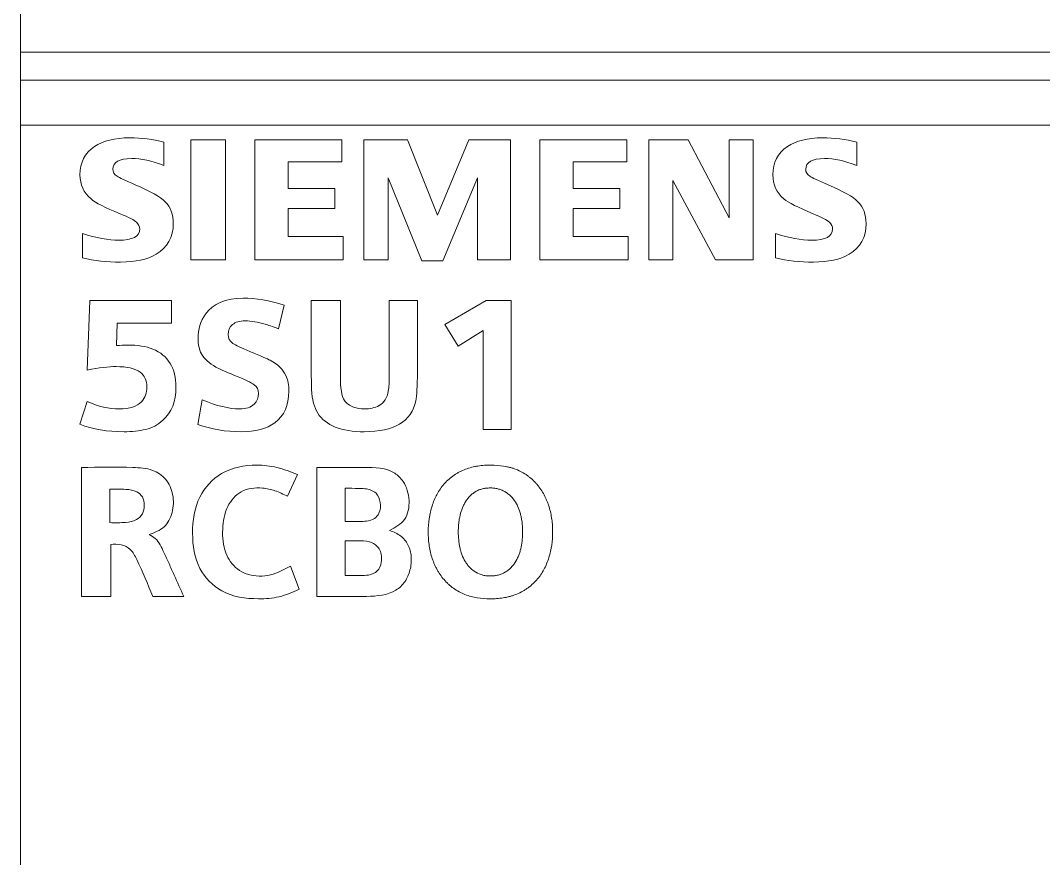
# Model space of a CAD drawing. Header units: millimetres. Extents: x 1359 to 3577, y 1336 to 3557.
# Drawn here: x 2285.75 to 2303.99, y 2776.12 to 2791.06 of the extents above; entities that cross this region are included whole.
import ezdxf

# ---------------------------------------------------------------- set-up
doc = ezdxf.new("R2010")
doc.units = ezdxf.units.MM
doc.layers.add('000-PI-Oprema', color=30, linetype='Continuous', lineweight=5)

msp = doc.modelspace()

# ---------------------------------------------------------------- linework, layer by layer
at = {"layer": '000-PI-Oprema', "color": 0, "linetype": 'ByBlock', "lineweight": 0, "ltscale": 0.25}
for points in [[(2285.746, 2790.491), (2285.746, 2809.744)], [(2285.746, 2790.491), (2321.15, 2790.491)], [(2285.746, 2789.991), (2285.746, 2790.491)], [(2285.746, 2789.191), (2285.746, 2789.991)], [(2285.746, 2789.991), (2321.15, 2789.991)], [(2285.746, 2764.484), (2285.746, 2789.191)], [(2321.15, 2789.191), (2285.746, 2789.191)], [(2288.303, 2788.885), (2288.303, 2788.472)], [(2288.782, 2788.929), (2289.402, 2788.929)], [(2288.782, 2786.793), (2288.782, 2788.929)], [(2289.402, 2788.929), (2289.402, 2786.793)], [(2289.922, 2788.929), (2291.476, 2788.929)], [(2289.922, 2786.793), (2289.922, 2788.929)], [(2291.476, 2788.929), (2291.476, 2788.538)], [(2291.87, 2786.793), (2291.87, 2788.929)], [(2291.87, 2788.929), (2292.649, 2788.929)], [(2292.649, 2788.929), (2293.184, 2787.589)], [(2293.184, 2787.589), (2293.738, 2788.929)], [(2293.738, 2788.929), (2294.482, 2788.929)], [(2294.482, 2788.929), (2294.482, 2786.793)], [(2295.005, 2786.793), (2295.005, 2788.929)], [(2295.005, 2788.929), (2296.558, 2788.929)], [(2296.558, 2788.929), (2296.558, 2788.538)], [(2296.948, 2788.929), (2297.648, 2788.929)], [(2296.948, 2786.793), (2296.948, 2788.929)], [(2297.648, 2788.929), (2298.383, 2787.541)], [(2298.383, 2788.929), (2298.811, 2788.929)], [(2298.383, 2787.541), (2298.383, 2788.929)], [(2298.811, 2788.929), (2298.811, 2786.793)], [(2300.656, 2788.885), (2300.656, 2788.472)], [(2290.52, 2788.538), (2290.52, 2788.059)], [(2291.476, 2788.538), (2290.52, 2788.538)], [(2296.558, 2788.538), (2295.602, 2788.538)], [(2295.602, 2788.538), (2295.602, 2788.059)], [(2292.903, 2786.772), (2292.299, 2788.252)], [(2292.299, 2788.252), (2292.299, 2786.793)], [(2293.897, 2788.252), (2293.276, 2786.772)], [(2293.897, 2786.793), (2293.897, 2788.252)], [(2298.136, 2786.793), (2297.376, 2788.202)], [(2297.376, 2788.202), (2297.376, 2786.793)], [(2290.52, 2788.059), (2291.353, 2788.059)], [(2291.353, 2788.059), (2291.353, 2787.707)], [(2295.602, 2788.059), (2296.434, 2788.059)], [(2296.434, 2788.059), (2296.434, 2787.707)], [(2290.52, 2787.707), (2290.52, 2787.204)], [(2291.353, 2787.707), (2290.52, 2787.707)], [(2296.434, 2787.707), (2295.602, 2787.707)], [(2295.602, 2787.707), (2295.602, 2787.204)], [(2286.851, 2786.827), (2286.851, 2787.259)], [(2290.52, 2787.204), (2291.497, 2787.204)], [(2291.497, 2787.204), (2291.497, 2786.793)], [(2295.602, 2787.204), (2296.58, 2787.204)], [(2296.58, 2787.204), (2296.58, 2786.793)], [(2299.205, 2786.827), (2299.205, 2787.259)], [(2289.402, 2786.793), (2288.782, 2786.793)], [(2291.497, 2786.793), (2289.922, 2786.793)], [(2292.299, 2786.793), (2291.87, 2786.793)], [(2293.276, 2786.772), (2292.903, 2786.772)], [(2294.482, 2786.793), (2293.897, 2786.793)], [(2296.58, 2786.793), (2295.005, 2786.793)], [(2297.376, 2786.793), (2296.948, 2786.793)], [(2298.811, 2786.793), (2298.136, 2786.793)], [(2286.937, 2784.825), (2286.981, 2786.067)], [(2286.981, 2786.067), (2288.439, 2786.067)], [(2288.439, 2786.067), (2288.439, 2785.661)], [(2290.45, 2785.983), (2290.346, 2785.56)], [(2290.931, 2784.792), (2290.931, 2786.067)], [(2290.931, 2786.067), (2291.449, 2786.067)], [(2292.321, 2786.067), (2292.822, 2786.067)], [(2293.314, 2785.635), (2294.05, 2786.067)], [(2294.05, 2786.067), (2294.494, 2786.067)], [(2294.494, 2786.067), (2294.494, 2783.767)], [(2287.47, 2785.661), (2287.456, 2785.262)], [(2288.439, 2785.661), (2287.47, 2785.661)], [(2293.548, 2785.25), (2293.314, 2785.635)], [(2293.993, 2785.528), (2293.548, 2785.25)], [(2293.993, 2783.767), (2293.993, 2785.528)], [(2286.807, 2783.859), (2286.937, 2784.266)], [(2288.908, 2783.856), (2288.983, 2784.297)], [(2294.494, 2783.767), (2293.993, 2783.767)], [(2286.836, 2780.79), (2286.836, 2783.09)], [(2291.032, 2780.79), (2291.032, 2783.09)], [(2290.683, 2782.965), (2290.509, 2782.576)], [(2287.341, 2782.106), (2287.341, 2782.702)], [(2291.537, 2782.719), (2291.537, 2782.126)], [(2287.354, 2781.718), (2287.354, 2780.79)], [(2291.537, 2781.783), (2291.537, 2781.162)], [(2290.349, 2781.221), (2290.563, 2781.332)], [(2290.563, 2781.332), (2290.713, 2780.918)], [(2287.354, 2780.79), (2286.836, 2780.79)], [(2288.657, 2780.79), (2288.104, 2780.79)], [(2291.916, 2780.79), (2291.032, 2780.79)]]:
    msp.add_lwpolyline(points, dxfattribs=at)
for points, knots in [([(2287.817, 2787.459), (2287.776, 2787.498), (2287.678, 2787.548), (2287.523, 2787.612), (2287.257, 2787.72), (2287.084, 2787.808), (2287.004, 2787.875), (2286.873, 2787.985), (2286.807, 2788.129), (2286.807, 2788.306), (2286.807, 2788.526), (2286.893, 2788.694), (2287.065, 2788.809), (2287.219, 2788.913), (2287.428, 2788.965), (2287.692, 2788.965), (2287.903, 2788.965), (2288.107, 2788.939), (2288.303, 2788.885)], [0, 0, 0, 0, 1, 1, 1, 2, 2, 2, 3, 3, 3, 4, 4, 4, 5, 5, 5, 6, 6, 6, 6]), ([(2300.171, 2787.459), (2300.128, 2787.498), (2300.031, 2787.548), (2299.878, 2787.612), (2299.61, 2787.723), (2299.435, 2787.809), (2299.357, 2787.875), (2299.227, 2787.987), (2299.161, 2788.129), (2299.161, 2788.306), (2299.161, 2788.526), (2299.247, 2788.694), (2299.419, 2788.809), (2299.573, 2788.913), (2299.782, 2788.965), (2300.045, 2788.965), (2300.256, 2788.965), (2300.46, 2788.939), (2300.656, 2788.885)], [0, 0, 0, 0, 1, 1, 1, 2, 2, 2, 3, 3, 3, 4, 4, 4, 5, 5, 5, 6, 6, 6, 6]), ([(2288.303, 2788.472), (2288.087, 2788.555), (2287.895, 2788.596), (2287.729, 2788.596), (2287.505, 2788.596), (2287.393, 2788.532), (2287.393, 2788.404), (2287.393, 2788.354), (2287.417, 2788.313), (2287.467, 2788.281), (2287.507, 2788.254), (2287.616, 2788.203), (2287.793, 2788.127), (2288.062, 2788.012), (2288.238, 2787.911), (2288.324, 2787.826), (2288.422, 2787.728), (2288.47, 2787.599), (2288.47, 2787.438), (2288.47, 2787.192), (2288.368, 2787.009), (2288.164, 2786.889), (2288.006, 2786.797), (2287.796, 2786.75), (2287.532, 2786.75)], [0, 0, 0, 0, 1, 1, 1, 2, 2, 2, 3, 3, 3, 4, 4, 4, 5, 5, 5, 6, 6, 6, 7, 7, 7, 8, 8, 8, 8]), ([(2300.656, 2788.472), (2300.442, 2788.555), (2300.251, 2788.596), (2300.082, 2788.596), (2299.858, 2788.596), (2299.746, 2788.532), (2299.746, 2788.404), (2299.746, 2788.353), (2299.771, 2788.312), (2299.818, 2788.281), (2299.859, 2788.254), (2299.969, 2788.203), (2300.147, 2788.127), (2300.415, 2788.012), (2300.592, 2787.911), (2300.677, 2787.826), (2300.775, 2787.728), (2300.823, 2787.599), (2300.823, 2787.438), (2300.823, 2787.192), (2300.722, 2787.009), (2300.519, 2786.889), (2300.36, 2786.796), (2300.149, 2786.75), (2299.886, 2786.75)], [0, 0, 0, 0, 1, 1, 1, 2, 2, 2, 3, 3, 3, 4, 4, 4, 5, 5, 5, 6, 6, 6, 7, 7, 7, 8, 8, 8, 8]), ([(2286.851, 2787.259), (2287.099, 2787.18), (2287.314, 2787.14), (2287.498, 2787.14), (2287.747, 2787.14), (2287.871, 2787.206), (2287.871, 2787.339), (2287.871, 2787.387), (2287.853, 2787.427), (2287.817, 2787.459)], [0, 0, 0, 0, 1, 1, 1, 2, 2, 2, 3, 3, 3, 3]), ([(2299.205, 2787.259), (2299.454, 2787.18), (2299.669, 2787.14), (2299.851, 2787.14), (2300.101, 2787.14), (2300.225, 2787.206), (2300.225, 2787.339), (2300.225, 2787.387), (2300.207, 2787.427), (2300.171, 2787.459)], [0, 0, 0, 0, 1, 1, 1, 2, 2, 2, 3, 3, 3, 3]), ([(2288.983, 2784.297), (2289.245, 2784.187), (2289.469, 2784.132), (2289.652, 2784.132), (2289.77, 2784.132), (2289.858, 2784.161), (2289.914, 2784.22), (2289.963, 2784.27), (2289.988, 2784.333), (2289.988, 2784.406), (2289.988, 2784.473), (2289.963, 2784.526), (2289.913, 2784.563), (2289.863, 2784.601), (2289.747, 2784.656), (2289.564, 2784.731), (2289.396, 2784.8), (2289.285, 2784.849), (2289.231, 2784.879), (2289.108, 2784.946), (2289.021, 2785.026), (2288.973, 2785.117), (2288.931, 2785.194), (2288.911, 2785.285), (2288.911, 2785.39), (2288.911, 2785.553), (2288.956, 2785.697), (2289.045, 2785.82), (2289.182, 2786.011), (2289.405, 2786.107), (2289.717, 2786.107), (2289.941, 2786.107), (2290.186, 2786.066), (2290.45, 2785.983)], [0, 0, 0, 0, 1, 1, 1, 2, 2, 2, 3, 3, 3, 4, 4, 4, 5, 5, 5, 6, 6, 6, 7, 7, 7, 8, 8, 8, 9, 9, 9, 10, 10, 10, 11, 11, 11, 11]), ([(2292.822, 2786.067), (2292.822, 2785.642), (2292.822, 2785.217), (2292.822, 2784.792), (2292.822, 2784.537), (2292.813, 2784.366), (2292.795, 2784.278), (2292.718, 2783.909), (2292.409, 2783.726), (2291.876, 2783.726), (2291.462, 2783.726), (2291.186, 2783.836), (2291.046, 2784.057), (2290.982, 2784.157), (2290.946, 2784.297), (2290.937, 2784.479), (2290.934, 2784.561), (2290.931, 2784.665), (2290.931, 2784.792)], [0, 0, 0, 0, 1, 1, 1, 2, 2, 2, 3, 3, 3, 4, 4, 4, 5, 5, 5, 6, 6, 6, 6]), ([(2291.449, 2786.067), (2291.449, 2785.622), (2291.449, 2785.176), (2291.449, 2784.731), (2291.449, 2784.503), (2291.473, 2784.355), (2291.522, 2784.285)], [0, 0, 0, 0, 1, 1, 1, 2, 2, 2, 2]), ([(2291.522, 2784.285), (2291.557, 2784.232), (2291.612, 2784.193), (2291.684, 2784.166), (2291.745, 2784.143), (2291.809, 2784.132), (2291.877, 2784.132), (2291.975, 2784.132), (2292.062, 2784.153), (2292.139, 2784.193), (2292.231, 2784.242), (2292.286, 2784.328), (2292.304, 2784.45), (2292.315, 2784.523), (2292.321, 2784.617), (2292.321, 2784.731), (2292.321, 2785.176), (2292.321, 2785.622), (2292.321, 2786.067)], [0, 0, 0, 0, 1, 1, 1, 2, 2, 2, 3, 3, 3, 4, 4, 4, 5, 5, 5, 6, 6, 6, 6]), ([(2289.527, 2785.637), (2289.474, 2785.59), (2289.447, 2785.531), (2289.447, 2785.46), (2289.447, 2785.393), (2289.476, 2785.34), (2289.534, 2785.301)], [0, 0, 0, 0, 1, 1, 1, 2, 2, 2, 2]), ([(2290.108, 2785.643), (2289.979, 2785.682), (2289.859, 2785.702), (2289.749, 2785.702), (2289.652, 2785.702), (2289.577, 2785.68), (2289.527, 2785.637)], [0, 0, 0, 0, 1, 1, 1, 2, 2, 2, 2]), ([(2287.456, 2785.262), (2287.532, 2785.268), (2287.595, 2785.272), (2287.647, 2785.272), (2287.837, 2785.272), (2287.99, 2785.248), (2288.106, 2785.2), (2288.381, 2785.086), (2288.518, 2784.859), (2288.518, 2784.521), (2288.518, 2784.267), (2288.44, 2784.07), (2288.285, 2783.93), (2288.193, 2783.848), (2288.09, 2783.794), (2287.978, 2783.768)], [0, 0, 0, 0, 1, 1, 1, 2, 2, 2, 3, 3, 3, 4, 4, 4, 5, 5, 5, 5]), ([(2289.534, 2785.301), (2289.579, 2785.269), (2289.68, 2785.221), (2289.838, 2785.156), (2290.03, 2785.077), (2290.15, 2785.024), (2290.197, 2784.999), (2290.336, 2784.926), (2290.428, 2784.836), (2290.476, 2784.731), (2290.514, 2784.651), (2290.531, 2784.556), (2290.531, 2784.447), (2290.531, 2784.2), (2290.447, 2784.013), (2290.28, 2783.886), (2290.137, 2783.779), (2289.937, 2783.726), (2289.679, 2783.726)], [0, 0, 0, 0, 1, 1, 1, 2, 2, 2, 3, 3, 3, 4, 4, 4, 5, 5, 5, 6, 6, 6, 6]), ([(2286.937, 2784.266), (2287.133, 2784.177), (2287.325, 2784.132), (2287.514, 2784.132), (2287.693, 2784.132), (2287.822, 2784.174), (2287.902, 2784.26), (2287.967, 2784.332), (2288.001, 2784.42), (2288.001, 2784.525), (2288.001, 2784.64), (2287.96, 2784.727), (2287.879, 2784.788), (2287.789, 2784.854), (2287.645, 2784.887), (2287.449, 2784.887), (2287.317, 2784.887), (2287.146, 2784.866), (2286.937, 2784.825)], [0, 0, 0, 0, 1, 1, 1, 2, 2, 2, 3, 3, 3, 4, 4, 4, 5, 5, 5, 6, 6, 6, 6]), ([(2286.836, 2783.09), (2287.139, 2783.094), (2287.442, 2783.099), (2287.751, 2783.089), (2287.87, 2783.085), (2287.99, 2783.079), (2288.1, 2783.038), (2288.188, 2783.005), (2288.271, 2782.951), (2288.332, 2782.879), (2288.398, 2782.802), (2288.439, 2782.705), (2288.459, 2782.605), (2288.48, 2782.499), (2288.476, 2782.39), (2288.448, 2782.284), (2288.421, 2782.189), (2288.375, 2782.097), (2288.305, 2782.032), (2288.234, 2781.966), (2288.138, 2781.929), (2288.042, 2781.892)], [0, 0, 0, 0, 1, 1, 1, 2, 2, 2, 3, 3, 3, 4, 4, 4, 5, 5, 5, 6, 6, 6, 7, 7, 7, 7]), ([(2290.713, 2780.918), (2290.597, 2780.866), (2290.48, 2780.815), (2290.358, 2780.785), (2290.239, 2780.757), (2290.115, 2780.748), (2289.99, 2780.749), (2289.763, 2780.75), (2289.53, 2780.781), (2289.334, 2780.89), (2289.17, 2780.98), (2289.031, 2781.124), (2288.945, 2781.29), (2288.846, 2781.48), (2288.815, 2781.698), (2288.814, 2781.916), (2288.814, 2782.14), (2288.845, 2782.364), (2288.943, 2782.561), (2289.029, 2782.732), (2289.167, 2782.883), (2289.332, 2782.98), (2289.518, 2783.089), (2289.739, 2783.131), (2289.956, 2783.131), (2290.078, 2783.131), (2290.199, 2783.117), (2290.316, 2783.089), (2290.441, 2783.059), (2290.562, 2783.012), (2290.683, 2782.965)], [0, 0, 0, 0, 1, 1, 1, 2, 2, 2, 3, 3, 3, 4, 4, 4, 5, 5, 5, 6, 6, 6, 7, 7, 7, 8, 8, 8, 9, 9, 9, 10, 10, 10, 10]), ([(2291.032, 2783.09), (2291.306, 2783.091), (2291.581, 2783.092), (2291.872, 2783.09), (2292.064, 2783.089), (2292.264, 2783.087), (2292.418, 2782.987), (2292.476, 2782.95), (2292.527, 2782.899), (2292.566, 2782.842), (2292.634, 2782.743), (2292.667, 2782.626), (2292.673, 2782.502), (2292.679, 2782.381), (2292.659, 2782.254), (2292.594, 2782.163), (2292.532, 2782.076), (2292.43, 2782.022), (2292.328, 2781.966)], [0, 0, 0, 0, 1, 1, 1, 2, 2, 2, 3, 3, 3, 4, 4, 4, 5, 5, 5, 6, 6, 6, 6]), ([(2293.344, 2782.843), (2293.372, 2782.87), (2293.401, 2782.896), (2293.431, 2782.919), (2293.461, 2782.942), (2293.493, 2782.963), (2293.526, 2782.983), (2293.542, 2782.992), (2293.559, 2783.002), (2293.576, 2783.011), (2293.593, 2783.02), (2293.61, 2783.028), (2293.628, 2783.036), (2293.663, 2783.052), (2293.699, 2783.065), (2293.735, 2783.076), (2293.772, 2783.088), (2293.809, 2783.097), (2293.846, 2783.105), (2293.865, 2783.109), (2293.884, 2783.112), (2293.903, 2783.115), (2293.922, 2783.118), (2293.941, 2783.121), (2293.961, 2783.123), (2293.999, 2783.127), (2294.037, 2783.129), (2294.075, 2783.13), (2294.113, 2783.132), (2294.151, 2783.131), (2294.189, 2783.13), (2294.265, 2783.127), (2294.341, 2783.119), (2294.416, 2783.103), (2294.435, 2783.1), (2294.454, 2783.095), (2294.473, 2783.09), (2294.491, 2783.085), (2294.51, 2783.08), (2294.528, 2783.074), (2294.564, 2783.063), (2294.6, 2783.049), (2294.635, 2783.032), (2294.669, 2783.017), (2294.703, 2782.998), (2294.736, 2782.977), (2294.752, 2782.967), (2294.768, 2782.956), (2294.784, 2782.945), (2294.799, 2782.934), (2294.814, 2782.922), (2294.83, 2782.91), (2294.859, 2782.886), (2294.887, 2782.86), (2294.914, 2782.833), (2294.927, 2782.819), (2294.941, 2782.805), (2294.953, 2782.79), (2294.966, 2782.776), (2294.978, 2782.761), (2294.989, 2782.745), (2295.037, 2782.684), (2295.076, 2782.618), (2295.109, 2782.549), (2295.117, 2782.531), (2295.124, 2782.514), (2295.132, 2782.496), (2295.139, 2782.478), (2295.146, 2782.46), (2295.152, 2782.442), (2295.165, 2782.405), (2295.177, 2782.369), (2295.186, 2782.332), (2295.205, 2782.258), (2295.218, 2782.183), (2295.226, 2782.107), (2295.228, 2782.088), (2295.229, 2782.068), (2295.231, 2782.049), (2295.232, 2782.03), (2295.233, 2782.011), (2295.233, 2781.992), (2295.234, 2781.953), (2295.234, 2781.915), (2295.233, 2781.877), (2295.23, 2781.8), (2295.222, 2781.724), (2295.208, 2781.649), (2295.201, 2781.611), (2295.193, 2781.574), (2295.182, 2781.537), (2295.173, 2781.499), (2295.161, 2781.462), (2295.148, 2781.426), (2295.122, 2781.355), (2295.089, 2781.285), (2295.049, 2781.22), (2295.038, 2781.203), (2295.028, 2781.187), (2295.017, 2781.171), (2295.006, 2781.155), (2294.995, 2781.14), (2294.983, 2781.125), (2294.959, 2781.095), (2294.934, 2781.067), (2294.907, 2781.04), (2294.88, 2781.013), (2294.851, 2780.988), (2294.821, 2780.964), (2294.805, 2780.952), (2294.79, 2780.941), (2294.774, 2780.93), (2294.758, 2780.919), (2294.742, 2780.909), (2294.726, 2780.898), (2294.66, 2780.859), (2294.591, 2780.827), (2294.517, 2780.803), (2294.499, 2780.798), (2294.48, 2780.792), (2294.461, 2780.788), (2294.442, 2780.783), (2294.424, 2780.778), (2294.405, 2780.774), (2294.368, 2780.767), (2294.33, 2780.761), (2294.292, 2780.757), (2294.254, 2780.753), (2294.216, 2780.75), (2294.178, 2780.749), (2294.139, 2780.748), (2294.101, 2780.748), (2294.062, 2780.75), (2293.986, 2780.753), (2293.909, 2780.761), (2293.835, 2780.777), (2293.761, 2780.792), (2293.688, 2780.815), (2293.618, 2780.848), (2293.582, 2780.864), (2293.548, 2780.883), (2293.516, 2780.903), (2293.483, 2780.923), (2293.452, 2780.946), (2293.423, 2780.97), (2293.407, 2780.982), (2293.393, 2780.994), (2293.379, 2781.007), (2293.364, 2781.02), (2293.35, 2781.034), (2293.336, 2781.047), (2293.31, 2781.075), (2293.284, 2781.104), (2293.261, 2781.134), (2293.237, 2781.165), (2293.216, 2781.196), (2293.196, 2781.229), (2293.186, 2781.246), (2293.176, 2781.262), (2293.167, 2781.28), (2293.158, 2781.296), (2293.149, 2781.314), (2293.141, 2781.331), (2293.108, 2781.401), (2293.082, 2781.473), (2293.063, 2781.547), (2293.053, 2781.584), (2293.045, 2781.622), (2293.039, 2781.66), (2293.035, 2781.679), (2293.033, 2781.698), (2293.03, 2781.717), (2293.027, 2781.736), (2293.025, 2781.755), (2293.023, 2781.774), (2293.016, 2781.851), (2293.014, 2781.927), (2293.017, 2782.003), (2293.021, 2782.079), (2293.029, 2782.156), (2293.043, 2782.232), (2293.046, 2782.25), (2293.05, 2782.27), (2293.054, 2782.288), (2293.059, 2782.307), (2293.063, 2782.326), (2293.068, 2782.344), (2293.078, 2782.381), (2293.089, 2782.418), (2293.102, 2782.454), (2293.115, 2782.49), (2293.13, 2782.525), (2293.146, 2782.56), (2293.155, 2782.578), (2293.164, 2782.595), (2293.173, 2782.612), (2293.181, 2782.629), (2293.191, 2782.646), (2293.201, 2782.662), (2293.221, 2782.695), (2293.243, 2782.726), (2293.267, 2782.757), (2293.279, 2782.772), (2293.291, 2782.787), (2293.304, 2782.801), (2293.317, 2782.816), (2293.33, 2782.83), (2293.344, 2782.843)], [0, 0, 0, 0, 1, 1, 1, 2, 2, 2, 3, 3, 3, 4, 4, 4, 5, 5, 5, 6, 6, 6, 7, 7, 7, 8, 8, 8, 9, 9, 9, 10, 10, 10, 11, 11, 11, 12, 12, 12, 13, 13, 13, 14, 14, 14, 15, 15, 15, 16, 16, 16, 17, 17, 17, 18, 18, 18, 19, 19, 19, 20, 20, 20, 21, 21, 21, 22, 22, 22, 23, 23, 23, 24, 24, 24, 25, 25, 25, 26, 26, 26, 27, 27, 27, 28, 28, 28, 29, 29, 29, 30, 30, 30, 31, 31, 31, 32, 32, 32, 33, 33, 33, 34, 34, 34, 35, 35, 35, 36, 36, 36, 37, 37, 37, 38, 38, 38, 39, 39, 39, 40, 40, 40, 41, 41, 41, 42, 42, 42, 43, 43, 43, 44, 44, 44, 45, 45, 45, 46, 46, 46, 47, 47, 47, 48, 48, 48, 49, 49, 49, 50, 50, 50, 51, 51, 51, 52, 52, 52, 53, 53, 53, 54, 54, 54, 55, 55, 55, 56, 56, 56, 57, 57, 57, 58, 58, 58, 59, 59, 59, 60, 60, 60, 61, 61, 61, 62, 62, 62, 63, 63, 63, 64, 64, 64, 65, 65, 65, 66, 66, 66, 67, 67, 67, 68, 68, 68, 69, 69, 69, 69]), ([(2287.341, 2782.702), (2287.435, 2782.703), (2287.529, 2782.704), (2287.625, 2782.698), (2287.693, 2782.694), (2287.761, 2782.687), (2287.821, 2782.655), (2287.861, 2782.635), (2287.897, 2782.603), (2287.919, 2782.564), (2287.945, 2782.52), (2287.953, 2782.467), (2287.953, 2782.414), (2287.952, 2782.36), (2287.944, 2782.307), (2287.919, 2782.261), (2287.895, 2782.219), (2287.857, 2782.183), (2287.814, 2782.159), (2287.756, 2782.126), (2287.688, 2782.116), (2287.621, 2782.11), (2287.527, 2782.102), (2287.434, 2782.104), (2287.341, 2782.106)], [0, 0, 0, 0, 1, 1, 1, 2, 2, 2, 3, 3, 3, 4, 4, 4, 5, 5, 5, 6, 6, 6, 7, 7, 7, 8, 8, 8, 8]), ([(2290.509, 2782.576), (2290.434, 2782.612), (2290.359, 2782.649), (2290.281, 2782.675), (2290.21, 2782.699), (2290.136, 2782.715), (2290.06, 2782.721), (2289.93, 2782.733), (2289.793, 2782.718), (2289.681, 2782.656), (2289.578, 2782.598), (2289.496, 2782.501), (2289.442, 2782.393), (2289.38, 2782.268), (2289.357, 2782.13), (2289.351, 2781.992), (2289.345, 2781.848), (2289.357, 2781.703), (2289.408, 2781.568), (2289.451, 2781.456), (2289.52, 2781.351), (2289.614, 2781.28), (2289.709, 2781.207), (2289.83, 2781.169), (2289.95, 2781.158), (2290.019, 2781.151), (2290.087, 2781.153), (2290.154, 2781.165), (2290.22, 2781.178), (2290.284, 2781.2), (2290.349, 2781.221)], [0, 0, 0, 0, 1, 1, 1, 2, 2, 2, 3, 3, 3, 4, 4, 4, 5, 5, 5, 6, 6, 6, 7, 7, 7, 8, 8, 8, 9, 9, 9, 10, 10, 10, 10]), ([(2291.537, 2782.126), (2291.622, 2782.126), (2291.707, 2782.127), (2291.792, 2782.128), (2291.834, 2782.128), (2291.875, 2782.128), (2291.917, 2782.134), (2291.966, 2782.14), (2292.016, 2782.152), (2292.056, 2782.18), (2292.09, 2782.202), (2292.118, 2782.235), (2292.136, 2782.272), (2292.166, 2782.331), (2292.17, 2782.4), (2292.159, 2782.467), (2292.149, 2782.529), (2292.126, 2782.588), (2292.085, 2782.63), (2292.035, 2782.68), (2291.958, 2782.702), (2291.885, 2782.711), (2291.846, 2782.715), (2291.807, 2782.716), (2291.768, 2782.716), (2291.692, 2782.717), (2291.614, 2782.718), (2291.537, 2782.719)], [0, 0, 0, 0, 1, 1, 1, 2, 2, 2, 3, 3, 3, 4, 4, 4, 5, 5, 5, 6, 6, 6, 7, 7, 7, 8, 8, 8, 9, 9, 9, 9]), ([(2294.534, 2782.525), (2294.52, 2782.543), (2294.505, 2782.56), (2294.489, 2782.576), (2294.473, 2782.592), (2294.456, 2782.607), (2294.438, 2782.621), (2294.42, 2782.635), (2294.4, 2782.649), (2294.381, 2782.66), (2294.361, 2782.671), (2294.34, 2782.681), (2294.319, 2782.689), (2294.298, 2782.698), (2294.277, 2782.704), (2294.254, 2782.71), (2294.243, 2782.712), (2294.232, 2782.715), (2294.221, 2782.716), (2294.209, 2782.718), (2294.198, 2782.72), (2294.187, 2782.721), (2294.164, 2782.724), (2294.141, 2782.725), (2294.119, 2782.724), (2294.096, 2782.724), (2294.073, 2782.723), (2294.05, 2782.721), (2294.028, 2782.718), (2294.005, 2782.714), (2293.983, 2782.709), (2293.961, 2782.703), (2293.939, 2782.696), (2293.918, 2782.688), (2293.908, 2782.683), (2293.897, 2782.679), (2293.887, 2782.673), (2293.876, 2782.668), (2293.866, 2782.663), (2293.857, 2782.657), (2293.837, 2782.645), (2293.819, 2782.632), (2293.802, 2782.617), (2293.793, 2782.61), (2293.784, 2782.602), (2293.776, 2782.594), (2293.767, 2782.587), (2293.76, 2782.578), (2293.752, 2782.57), (2293.736, 2782.553), (2293.722, 2782.536), (2293.708, 2782.518), (2293.695, 2782.499), (2293.682, 2782.48), (2293.671, 2782.46), (2293.665, 2782.451), (2293.66, 2782.441), (2293.654, 2782.431), (2293.649, 2782.421), (2293.644, 2782.41), (2293.64, 2782.4), (2293.62, 2782.359), (2293.605, 2782.316), (2293.593, 2782.272), (2293.581, 2782.229), (2293.571, 2782.184), (2293.565, 2782.139), (2293.562, 2782.117), (2293.559, 2782.094), (2293.557, 2782.071), (2293.555, 2782.049), (2293.554, 2782.026), (2293.553, 2782.004), (2293.551, 2781.959), (2293.551, 2781.913), (2293.554, 2781.869), (2293.556, 2781.824), (2293.56, 2781.779), (2293.567, 2781.734), (2293.57, 2781.712), (2293.574, 2781.689), (2293.579, 2781.667), (2293.584, 2781.645), (2293.589, 2781.623), (2293.595, 2781.601), (2293.608, 2781.557), (2293.623, 2781.514), (2293.643, 2781.473), (2293.653, 2781.452), (2293.664, 2781.432), (2293.675, 2781.413), (2293.687, 2781.394), (2293.7, 2781.375), (2293.714, 2781.357), (2293.728, 2781.339), (2293.742, 2781.322), (2293.758, 2781.306), (2293.774, 2781.29), (2293.791, 2781.275), (2293.809, 2781.26), (2293.845, 2781.232), (2293.884, 2781.209), (2293.926, 2781.191), (2293.937, 2781.187), (2293.948, 2781.183), (2293.959, 2781.18), (2293.97, 2781.176), (2293.981, 2781.173), (2293.992, 2781.17), (2294.014, 2781.165), (2294.037, 2781.161), (2294.059, 2781.158), (2294.07, 2781.157), (2294.082, 2781.156), (2294.093, 2781.155), (2294.105, 2781.155), (2294.116, 2781.155), (2294.127, 2781.155), (2294.151, 2781.155), (2294.173, 2781.156), (2294.196, 2781.159), (2294.218, 2781.162), (2294.241, 2781.166), (2294.263, 2781.171), (2294.274, 2781.174), (2294.285, 2781.178), (2294.296, 2781.181), (2294.307, 2781.184), (2294.318, 2781.189), (2294.328, 2781.193), (2294.349, 2781.201), (2294.37, 2781.211), (2294.389, 2781.223), (2294.409, 2781.235), (2294.428, 2781.248), (2294.446, 2781.262), (2294.463, 2781.277), (2294.48, 2781.293), (2294.496, 2781.309), (2294.504, 2781.317), (2294.511, 2781.326), (2294.519, 2781.335), (2294.526, 2781.343), (2294.533, 2781.352), (2294.54, 2781.361), (2294.567, 2781.398), (2294.591, 2781.437), (2294.61, 2781.479), (2294.619, 2781.499), (2294.628, 2781.52), (2294.636, 2781.542), (2294.64, 2781.552), (2294.644, 2781.563), (2294.647, 2781.574), (2294.65, 2781.585), (2294.654, 2781.596), (2294.657, 2781.607), (2294.669, 2781.651), (2294.679, 2781.695), (2294.685, 2781.74), (2294.692, 2781.785), (2294.695, 2781.83), (2294.697, 2781.875), (2294.698, 2781.898), (2294.698, 2781.921), (2294.698, 2781.944), (2294.698, 2781.966), (2294.697, 2781.989), (2294.696, 2782.012), (2294.694, 2782.057), (2294.69, 2782.102), (2294.683, 2782.147), (2294.68, 2782.17), (2294.676, 2782.192), (2294.671, 2782.215), (2294.666, 2782.237), (2294.661, 2782.259), (2294.655, 2782.281), (2294.642, 2782.325), (2294.626, 2782.367), (2294.606, 2782.408), (2294.597, 2782.429), (2294.586, 2782.449), (2294.574, 2782.468), (2294.562, 2782.488), (2294.548, 2782.507), (2294.534, 2782.525)], [0, 0, 0, 0, 1, 1, 1, 2, 2, 2, 3, 3, 3, 4, 4, 4, 5, 5, 5, 6, 6, 6, 7, 7, 7, 8, 8, 8, 9, 9, 9, 10, 10, 10, 11, 11, 11, 12, 12, 12, 13, 13, 13, 14, 14, 14, 15, 15, 15, 16, 16, 16, 17, 17, 17, 18, 18, 18, 19, 19, 19, 20, 20, 20, 21, 21, 21, 22, 22, 22, 23, 23, 23, 24, 24, 24, 25, 25, 25, 26, 26, 26, 27, 27, 27, 28, 28, 28, 29, 29, 29, 30, 30, 30, 31, 31, 31, 32, 32, 32, 33, 33, 33, 34, 34, 34, 35, 35, 35, 36, 36, 36, 37, 37, 37, 38, 38, 38, 39, 39, 39, 40, 40, 40, 41, 41, 41, 42, 42, 42, 43, 43, 43, 44, 44, 44, 45, 45, 45, 46, 46, 46, 47, 47, 47, 48, 48, 48, 49, 49, 49, 50, 50, 50, 51, 51, 51, 52, 52, 52, 53, 53, 53, 54, 54, 54, 55, 55, 55, 56, 56, 56, 57, 57, 57, 58, 58, 58, 59, 59, 59, 60, 60, 60, 61, 61, 61, 62, 62, 62, 62]), ([(2288.042, 2781.892), (2288.08, 2781.871), (2288.119, 2781.85), (2288.15, 2781.822), (2288.185, 2781.79), (2288.212, 2781.75), (2288.235, 2781.708), (2288.26, 2781.665), (2288.281, 2781.62), (2288.303, 2781.575), (2288.334, 2781.508), (2288.364, 2781.442), (2288.395, 2781.375), (2288.425, 2781.307), (2288.455, 2781.24), (2288.486, 2781.172), (2288.543, 2781.045), (2288.6, 2780.917), (2288.657, 2780.79)], [0, 0, 0, 0, 1, 1, 1, 2, 2, 2, 3, 3, 3, 4, 4, 4, 5, 5, 5, 6, 6, 6, 6]), ([(2292.328, 2781.966), (2292.398, 2781.939), (2292.468, 2781.911), (2292.527, 2781.866), (2292.58, 2781.826), (2292.623, 2781.771), (2292.654, 2781.711), (2292.687, 2781.645), (2292.706, 2781.573), (2292.712, 2781.5), (2292.718, 2781.42), (2292.71, 2781.34), (2292.69, 2781.262), (2292.672, 2781.188), (2292.643, 2781.116), (2292.599, 2781.053), (2292.558, 2780.993), (2292.503, 2780.941), (2292.441, 2780.902), (2292.291, 2780.808), (2292.103, 2780.799), (2291.915, 2780.79)], [0, 0, 0, 0, 1, 1, 1, 2, 2, 2, 3, 3, 3, 4, 4, 4, 5, 5, 5, 6, 6, 6, 7, 7, 7, 7]), ([(2288.104, 2780.79), (2288.014, 2781.009), (2287.924, 2781.229), (2287.819, 2781.449), (2287.787, 2781.515), (2287.754, 2781.581), (2287.701, 2781.63), (2287.658, 2781.67), (2287.601, 2781.698), (2287.543, 2781.712), (2287.481, 2781.725), (2287.417, 2781.722), (2287.354, 2781.718)], [0, 0, 0, 0, 1, 1, 1, 2, 2, 2, 3, 3, 3, 4, 4, 4, 4]), ([(2291.537, 2781.162), (2291.629, 2781.163), (2291.721, 2781.164), (2291.813, 2781.164), (2291.859, 2781.164), (2291.905, 2781.164), (2291.952, 2781.172), (2292.008, 2781.182), (2292.066, 2781.205), (2292.106, 2781.244), (2292.146, 2781.284), (2292.169, 2781.341), (2292.179, 2781.399), (2292.193, 2781.474), (2292.186, 2781.552), (2292.152, 2781.617), (2292.123, 2781.673), (2292.073, 2781.72), (2292.016, 2781.747), (2291.952, 2781.777), (2291.877, 2781.781), (2291.805, 2781.783), (2291.714, 2781.785), (2291.625, 2781.785), (2291.537, 2781.783)], [0, 0, 0, 0, 1, 1, 1, 2, 2, 2, 3, 3, 3, 4, 4, 4, 5, 5, 5, 6, 6, 6, 7, 7, 7, 8, 8, 8, 8])]:
    msp.add_open_spline(points, degree=3, knots=knots, dxfattribs=at)
for points in [[(2287.532, 2786.75), (2287.288, 2786.75), (2287.06, 2786.775), (2286.851, 2786.827)], [(2299.886, 2786.75), (2299.641, 2786.75), (2299.414, 2786.775), (2299.205, 2786.827)], [(2290.346, 2785.56), (2290.233, 2785.603), (2290.153, 2785.63), (2290.108, 2785.643)], [(2287.592, 2783.726), (2287.292, 2783.726), (2287.031, 2783.77), (2286.807, 2783.859)], [(2287.978, 2783.768), (2287.862, 2783.74), (2287.733, 2783.726), (2287.592, 2783.726)], [(2289.679, 2783.726), (2289.407, 2783.726), (2289.15, 2783.769), (2288.908, 2783.856)]]:
    msp.add_open_spline(points, degree=3, dxfattribs=at)

doc.saveas('drawing.dxf')
